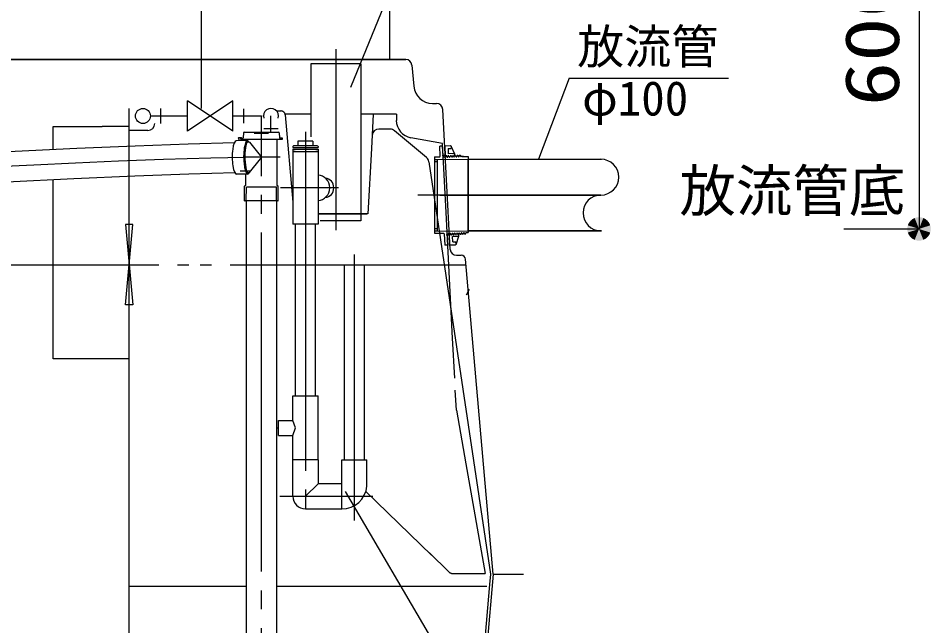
# Model space of a CAD drawing. Units: millimetres, scale not verified. Extents: x -8093 to 8093, y -5792 to 5792.
# Drawn here: x -5419 to -3964, y -2767 to -1799 of the extents above; entities that cross this region are included whole.
import ezdxf
from ezdxf.enums import TextEntityAlignment as Align

# ---------------------------------------------------------------- set-up
doc = ezdxf.new("R2010")
doc.units = ezdxf.units.MM
doc.header["$LTSCALE"] = 30
for name, pattern in [('LONG_CHAIN', [21, 18, -1, 1, -1]), ('LONG_DASHED2', [13, 12, -1]), ('LONG_DOUBLE_CHAIN', [21.8, 18, -1, 0.6, -0.6, 0.6, -1])]:
    doc.linetypes.add(name, pattern=pattern)
for name, color, linetype, lineweight in [('0-1_00クル-フ-0躯体', 3, 'Continuous', 25), ('0-2_00クル-フ-1機器', 2, 'Continuous', 25), ('0-4_00クル-フ-6寸法', 132, 'Continuous', 25)]:
    doc.layers.add(name, color=color, linetype=linetype, lineweight=lineweight)
doc.styles.add('ＭＳ ゴシック', font='')
doc.styles.get('ＭＳ ゴシック').set_extended_font_data('MS Gothic')

msp = doc.modelspace()

# ---------------------------------------------------------------- linework, layer by layer
at = {"layer": '0-1_00クル-フ-0躯体', "color": 4}
for p, q in [((-4889, -1908.27), (-4706.05, -1462.11)), ((-4540.78, -1894.15), (-4589.73, -2023.38)), ((-4540.78, -1894.15), (-4286.85, -1894.15)), ((-4897.83, -2552.54), (-4596.45, -3067.32))]:
    msp.add_line(p, q, dxfattribs=at)
at = {"layer": '0-1_00クル-フ-0躯体', "linetype": 'LONG_CHAIN'}
for p, q in [((-5127.23, -1534.38), (-5127.23, -1942.38)), ((-4912.83, -1847.99), (-4912.83, -2136.1)), ((-5031.48, -3310.26), (-5031.48, -1980.28)), ((-4961.17, -1979.69), (-4961.17, -2006.38)), ((-4961.17, -1979.69), (-4961.17, -2599.06)), ((-5001.48, -2019.78), (-5058.84, -2019.78)), ((-4490.21, -2080.38), (-4782.11, -2080.38)), ((-4747.09, -2080.38), (-4490.21, -2080.38)), ((-4883.16, -2599.06), (-4883.16, -2175.33)), ((-5002.06, -2560.38), (-4853.65, -2560.38))]:
    msp.add_line(p, q, dxfattribs=at)
at = {"layer": '0-1_00クル-フ-0躯体'}
for p, q in [((-4801.49, -1864.38), (-5454.2, -1864.38)), ((-5453.07, -1864.38), (-4801.39, -1864.38)), ((-4952.83, -1871.38), (-4952.83, -1951.38)), ((-4872.83, -1871.38), (-4952.83, -1871.38)), ((-4872.83, -1871.38), (-4872.83, -1951.38)), ((-4791.43, -1873.51), (-4788.5, -1906.99)), ((-5149.45, -1978.37), (-5149.45, -1930.39)), ((-5076.99, -1930.39), (-5149.45, -1978.37)), ((-5076.99, -1978.37), (-5149.45, -1930.39)), ((-5076.99, -1978.37), (-5076.99, -1930.39)), ((-4758.62, -1934.38), (-4752.23, -1934.38)), ((-5242.23, -3376.38), (-5242.23, -1942.38)), ((-5192.25, -1942.39), (-5192.25, -1966.37)), ((-5192.25, -1942.73), (-5192.25, -1966.02)), ((-5059.46, -1965.87), (-5059.46, -1942.89)), ((-4730.56, -2166.9), (-4742.25, -1943.86)), ((-5208.24, -1954.38), (-5149.45, -1954.38)), ((-5113.22, -1954.38), (-5113.22, -1954.38)), ((-5113.22, -1954.38), (-5113.22, -1954.38)), ((-5076.99, -1954.38), (-5031.48, -1954.38)), ((-5031.48, -1980.28), (-5031.48, -1954.38)), ((-5029.38, -1954.38), (-5028.16, -1954.38)), ((-5016.17, -1980.28), (-5016.17, -1954.38)), ((-4952.83, -1951.38), (-4993.6, -1951.38)), ((-4993.34, -1952.77), (-4981.17, -2091.89)), ((-4816.16, -1951.38), (-4872.83, -1951.38)), ((-4872.83, -1951.38), (-4872.83, -2110.38)), ((-4853.2, -1951.38), (-4856.08, -2006.41)), ((-4816.16, -1951.38), (-4816.16, -1961.38)), ((-5363.07, -1971.38), (-5285.27, -1971.38)), ((-5363.07, -2007.95), (-5363.07, -1971.38)), ((-5242.23, -1971.38), (-5285.27, -1971.38)), ((-5212.23, -1977.38), (-5242.23, -1977.38)), ((-5027.66, -1974.49), (-5004.67, -1974.49)), ((-4826.15, -1975.38), (-4844.02, -1975.38)), ((-4768.24, -2020.61), (-4819.08, -1977.95)), ((-5064.98, -1989.78), (-5060.95, -1989.78)), ((-5064.98, -1991.28), (-5064.98, -1989.78)), ((-5064.98, -1991.28), (-4997.98, -1991.28)), ((-5060.03, -1981.23), (-5060.45, -1989.3)), ((-5059.03, -1980.28), (-5003.93, -1980.28)), ((-5053.42, -1991.28), (-5053.42, -1993.94)), ((-5019.98, -1982.36), (-5042.97, -1982.36)), ((-5006.98, -1991.28), (-5006.98, -2064.28)), ((-5002.93, -1981.23), (-5002.5, -1989.3)), ((-4997.98, -1989.78), (-5002, -1989.78)), ((-4997.98, -1991.28), (-4997.98, -1989.78)), ((-4793.02, -1988.95), (-4742.91, -1997.79)), ((-5053.42, -1993.57), (-5071.41, -1993.94)), ((-5068.11, -1993.37), (-5068.1, -1993.87)), ((-5062.61, -1993.26), (-5062.6, -1993.76)), ((-5050.47, -1995.94), (-5053.08, -1995.99)), ((-4981.16, -2003.16), (-4981.16, -2004.88)), ((-4981.16, -2004.88), (-4941.16, -2004.88)), ((-4942.31, -2002.02), (-4980.02, -2002.02)), ((-4973.16, -1994.59), (-4973.16, -2002.02)), ((-4949.17, -1994.59), (-4973.16, -1994.59)), ((-4949.17, -1994.59), (-4949.17, -2002.02)), ((-4941.16, -2003.16), (-4941.16, -2004.88)), ((-4856.08, -2006.41), (-4861.53, -2110.38)), ((-4742.63, -2002.31), (-4747.13, -2002.54)), ((-4741.81, -2018.26), (-4742.63, -2002.31)), ((-4739.11, -2002.63), (-4738.31, -2018.08)), ((-4738.64, -2002.1), (-4730.15, -2001.66)), ((-4733.91, -2006.36), (-4728.92, -2006.11)), ((-4733.91, -2006.36), (-4733.47, -2014.85)), ((-4729.28, -2002.09), (-4723.58, -2014.87)), ((-4729.11, -2002.47), (-4728.92, -2006.11)), ((-4981.17, -2007.38), (-4941.16, -2007.38)), ((-4981.17, -2007.38), (-4981.17, -2010.58)), ((-4981.17, -2010.58), (-4977.67, -2010.58)), ((-4981.17, -2010.88), (-4941.16, -2010.88)), ((-4981.17, -2010.88), (-4981.17, -2126.88)), ((-4977.67, -2010.88), (-4977.67, -2010.58)), ((-4944.66, -2010.58), (-4941.16, -2010.58)), ((-4944.66, -2010.88), (-4944.66, -2010.58)), ((-4941.16, -2007.38), (-4941.16, -2010.58)), ((-4941.16, -2010.88), (-4941.16, -2126.88)), ((-4755.58, -2019.69), (-4755.67, -2141.09)), ((-4755.58, -2019.69), (-4747.24, -2019.7)), ((-4743.43, -2016.88), (-4740.46, -2016.78)), ((-4739.37, -2020.46), (-4741.81, -2018.26)), ((-4735.12, -2017.91), (-4738.31, -2018.08)), ((-4737.24, -2018.32), (-4738.08, -2020.15)), ((-4736.36, -2018.27), (-4735.34, -2020.01)), ((-4733.62, -2018.13), (-4734.45, -2019.96)), ((-4724.49, -2014.39), (-4733.47, -2014.85)), ((-4732.73, -2018.09), (-4731.72, -2019.82)), ((-4730, -2017.95), (-4730.83, -2019.77)), ((-4729.11, -2017.9), (-4728.09, -2019.63)), ((-4726.37, -2017.76), (-4727.21, -2019.59)), ((-4725.49, -2017.71), (-4724.47, -2019.44)), ((-4723.33, -2017.33), (-4724.26, -2017.38)), ((-4722.75, -2017.57), (-4723.58, -2019.4)), ((-4723.44, -2015.33), (-4723.27, -2018.53)), ((-4721.86, -2017.53), (-4720.84, -2019.26)), ((-4719.12, -2017.38), (-4719.96, -2019.21)), ((-4718.24, -2017.34), (-4717.22, -2019.07)), ((-4715.5, -2017.2), (-4716.34, -2019.02)), ((-4714.62, -2017.15), (-4713.6, -2018.88)), ((-4709.52, -2018.94), (-4713.07, -2019.12)), ((-4711.33, -2019.03), (-4709.52, -2018.94)), ((-4709.52, -2018.94), (-4709.51, -2019.14)), ((-4709.51, -2019.14), (-4701.56, -2018.73)), ((-4709.51, -2019.14), (-4707.9, -2019.06)), ((-4701.57, -2018.73), (-4701.66, -2139.86)), ((-4764.43, -2027.41), (-4666.24, -2684.38)), ((-4755.58, -2023.61), (-4751.08, -2023.62)), ((-4755.58, -2026.89), (-4751.08, -2026.89)), ((-4751.08, -2023.62), (-4751.16, -2137.17)), ((-4751.08, -2023.62), (-4701.58, -2023.15)), ((-4702.28, -2023.16), (-4702.36, -2137.7)), ((-4701.58, -2023.38), (-4489.26, -2023.38)), ((-4690.2, -2023.38), (-4489.26, -2023.38)), ((-5053.19, -2046.88), (-5070.96, -2047.24)), ((-5055.98, -2064.28), (-5055.98, -2047.96)), ((-5051.57, -2044.85), (-5053.08, -2044.88)), ((-5363.07, -2341.38), (-5363.07, -2055.96)), ((-5056.98, -2065.28), (-5057.13, -2065.28)), ((-5005.83, -2065.28), (-5005.98, -2065.28)), ((-5058.13, -2089.48), (-5058.13, -2066.28)), ((-5004.83, -2089.48), (-5004.83, -2066.28)), ((-5005.13, -2089.78), (-5057.83, -2089.78)), ((-5055.48, -2089.78), (-5055.48, -3295.51)), ((-5007.48, -2089.78), (-5007.48, -3295.51)), ((-4861.53, -2110.38), (-4941.16, -2110.38)), ((-4941.16, -2110.38), (-4863.43, -2110.38)), ((-5247.91, -2255.38), (-5236.55, -2127.38)), ((-4941.16, -2126.88), (-4981.17, -2126.88)), ((-4977.17, -2400.38), (-4977.17, -2126.88)), ((-4945.16, -2400.38), (-4945.16, -2126.88)), ((-4755.66, -2133.89), (-4751.16, -2133.89)), ((-4755.66, -2137.17), (-4751.16, -2137.17)), ((-4751.16, -2137.17), (-4702.36, -2137.7)), ((-4701.66, -2138.4), (-4702.36, -2137.7)), ((-4489.26, -2137.38), (-4701.66, -2137.38)), ((-4701.66, -2137.38), (-4489.26, -2137.38)), ((-4755.67, -2141.09), (-4740.97, -2141.1)), ((-4740.97, -2141.1), (-4739.92, -2142.05)), ((-4739.92, -2142.05), (-4738.97, -2160.33)), ((-4736.77, -2143.88), (-4733.59, -2143.99)), ((-4733.11, -2141.71), (-4735.3, -2144.15)), ((-4735.3, -2144.3), (-4734.48, -2160.1)), ((-4733.11, -2141.71), (-4730.42, -2141.57)), ((-4728.61, -2143.8), (-4731.81, -2143.97)), ((-4731.01, -2159.42), (-4731.81, -2143.97)), ((-4731.68, -2143.69), (-4730.85, -2141.86)), ((-4728.96, -2143.52), (-4729.96, -2141.82)), ((-4728.07, -2143.48), (-4727.24, -2141.65)), ((-4717.67, -2146.21), (-4726.66, -2146.68)), ((-4726.22, -2155.17), (-4726.66, -2146.68)), ((-4725.33, -2143.33), (-4726.35, -2141.6)), ((-4724.45, -2143.29), (-4723.61, -2141.46)), ((-4721.71, -2143.15), (-4722.73, -2141.42)), ((-4721.17, -2158.94), (-4716.82, -2145.63)), ((-4720.82, -2143.1), (-4719.99, -2141.27)), ((-4718.09, -2142.96), (-4719.1, -2141.23)), ((-4716.83, -2143.16), (-4717.76, -2143.21)), ((-4717.2, -2142.91), (-4716.37, -2141.09)), ((-4716.73, -2145.16), (-4716.89, -2141.97)), ((-4714.46, -2142.77), (-4715.48, -2141.04)), ((-4713.58, -2142.73), (-4712.74, -2140.9)), ((-4710.84, -2142.59), (-4711.86, -2140.85)), ((-4709.95, -2142.54), (-4709.12, -2140.71)), ((-4707.22, -2142.4), (-4708.23, -2140.67)), ((-4706.33, -2142.35), (-4705.5, -2140.53)), ((-4705.07, -2140.23), (-4703.25, -2140.14)), ((-4703.26, -2139.94), (-4701.66, -2139.86)), ((-4703.25, -2140.14), (-4703.26, -2139.94)), ((-4734.48, -2160.1), (-4738.97, -2160.33)), ((-4730.49, -2159.89), (-4722, -2159.45)), ((-4726.22, -2155.17), (-4721.23, -2154.91)), ((-4721.04, -2158.55), (-4721.23, -2154.91)), ((-4720.57, -2176.38), (-4713.09, -2176.38)), ((-4899.16, -2191.38), (-4867.16, -2191.38)), ((-4899.16, -2502.38), (-4899.16, -2191.38)), ((-4867.16, -2502.38), (-4867.16, -2191.38)), ((-4662.23, -2684.38), (-4706.12, -2182.77)), ((-4704.64, -2239.41), (-4699.66, -2230.49)), ((-5236.55, -2255.38), (-5247.91, -2255.38)), ((-5242.23, -2341.38), (-5363.07, -2341.38)), ((-4981.17, -2400.38), (-4941.16, -2400.38)), ((-4981.17, -2439.38), (-4981.17, -2400.38)), ((-4941.16, -2502.38), (-4941.16, -2400.38)), ((-5004.17, -2439.38), (-4981.17, -2439.38)), ((-5004.17, -2463.38), (-5004.17, -2439.38)), ((-5007.48, -2451.38), (-5004.17, -2451.38)), ((-5004.17, -2463.38), (-4981.17, -2463.38)), ((-4941.16, -2502.38), (-4981.17, -2502.38)), ((-4941.16, -2502.38), (-4981.17, -2502.38)), ((-4981.17, -2560.38), (-4981.17, -2502.38)), ((-4941.16, -2502.38), (-4941.16, -2540.38)), ((-4903.16, -2502.38), (-4863.16, -2502.38)), ((-4903.16, -2580.38), (-4903.16, -2502.38)), ((-4863.16, -2544.38), (-4863.16, -2502.38)), ((-4961.17, -2560.38), (-4941.16, -2540.38)), ((-4961.17, -2580.38), (-4903.16, -2580.38)), ((-4662.23, -2684.38), (-4709.76, -3227.63)), ((-4666.24, -2684.38), (-4667.67, -2700.68)), ((-4662.23, -2684.38), (-4613.69, -2684.38)), ((-5242.23, -2703.59), (-5055.48, -2703.59)), ((-5007.48, -2703.59), (-4671.94, -2703.59)), ((-4667.67, -2700.68), (-4714.63, -3237.44))]:
    msp.add_line(p, q, dxfattribs=at)
at = {"layer": '0-1_00クル-フ-0躯体', "linetype": 'LONG_DASHED2'}
for p, q in [((-5007.23, -1946.38), (-5000.31, -1946.38)), ((-4952.83, -1951.38), (-4952.83, -1987.76)), ((-5055.98, -1991.28), (-5055.98, -1992.64)), ((-4737.11, -2108.38), (-4742.89, -1998.14)), ((-5049.41, -2042.21), (-5065.03, -2042.58)), ((-5055.62, -2088.79), (-5055.38, -2067.78)), ((-4908.62, -2068.88), (-5001.17, -2068.88)), ((-4726.63, -2308.38), (-4737.11, -2108.38)), ((-4872.83, -2121.38), (-4937.51, -2121.38)), ((-4872.83, -2110.38), (-4872.83, -2121.38)), ((-4723.28, -2372.38), (-4726.63, -2308.38)), ((-4720.63, -2422.92), (-4722.3, -2391.06)), ((-4720.63, -2422.92), (-4705.56, -2508.38)), ((-4705.56, -2508.38), (-4674.7, -2683.38)), ((-4760.2, -2654.02), (-4864.91, -2552.58)), ((-4763.68, -2650.65), (-4732.8, -2680.56)), ((-4725.85, -2683.38), (-4674.7, -2683.38))]:
    msp.add_line(p, q, dxfattribs=at)
at = {"layer": '0-1_00クル-フ-0躯体', "linetype": 'LONG_DOUBLE_CHAIN'}
msp.add_line((-6389.1, -2191.38), (-4705.36, -2191.38), dxfattribs=at)
at = {"layer": '0-1_00クル-フ-0躯体'}
for points in [[(-5255.07, -1971.38), (-5257.07, -1971.38), (-5258.97, -1971.38)], [(-5067.2, -1988.85), (-5068.18, -1989.87), (-5068.16, -1990.87)], [(-5067.2, -1988.85), (-5063.7, -1988.78), (-5062.68, -1989.76)], [(-5817.68, -2029.08), (-5724.38, -2024.95), (-5625.84, -2020.29), (-5524.73, -2015.37), (-5423.73, -2010.47), (-5325.52, -2005.88), (-5232.78, -2001.86), (-5148.18, -1998.69), (-5074.39, -1996.65)], [(-5050.47, -1995.94), (-5031.48, -2019.78), (-5053.19, -2046.88)], [(-4747.24, -2019.7), (-4746.3, -2018.65), (-4747.13, -2002.54)], [(-5941.23, -2082.31), (-5806.45, -2076.44), (-5676.72, -2070.46), (-5553.27, -2064.61), (-5437.34, -2059.08), (-5330.18, -2054.11), (-5233.04, -2049.9), (-5147.16, -2046.68), (-5073.79, -2044.65)], [(-5236.55, -2127.38), (-5247.91, -2127.38), (-5236.55, -2255.38)], [(-4981.17, -2502.38), (-4981.17, -2463.38), (-4977.17, -2451.38), (-4981.17, -2439.38)], [(-4903.16, -2580.38), (-4903.16, -2540.38), (-4941.16, -2540.38)]]:
    msp.add_lwpolyline(points, dxfattribs=at)
at = {"layer": '0-1_00クル-フ-0躯体', "linetype": 'LONG_CHAIN'}
msp.add_lwpolyline([(-5031.48, -2019.78), (-5111.9, -2021.69), (-5187.57, -2023.99), (-5259.3, -2026.6), (-5327.91, -2029.47), (-5394.21, -2032.53), (-5459.02, -2035.71), (-5523.15, -2038.94), (-5587.43, -2042.16), (-5652.62, -2045.31), (-5719.36, -2048.43), (-5788.24, -2051.55), (-5859.86, -2054.71), (-5934.8, -2057.95), (-6013.67, -2061.31), (-6097.05, -2064.84), (-6185.54, -2068.56)], dxfattribs=at)
at = {"layer": '0-1_00クル-フ-0躯体', "linetype": 'LONG_DASHED2'}
msp.add_lwpolyline([(-5007.34, -2088.79), (-5007.58, -2067.78), (-5055.38, -2067.78)], dxfattribs=at)
at = {"layer": '0-1_00クル-フ-0躯体'}
msp.add_circle((-5220.23, -1954.38), 11.99, dxfattribs=at)
for centre, radius, start, end in [((-4801.39, -1874.38), 10, 5, 90), ((-4758.62, -1904.38), 30, 185, 270), ((-4752.23, -1944.38), 10, 3, 90), ((-5016.17, -1954.38), 11.99, 343.40184, 196.59816), ((-4788.16, -1961.38), 28.19, 180, 260), ((-5212.23, -1966.38), 11, 270, 0), ((-4844.02, -1986.38), 11, 90, 174.784), ((-4826.15, -1986.38), 11, 50, 90), ((-5068.13, -1992.12), 1.25, 271.17, 91.17), ((-5062.63, -1992.01), 1.25, 162.85414, 271.17), ((-5060.95, -1989.28), 0.5, 270, 357), ((-5059.03, -1981.28), 1, 90, 177), ((-5003.93, -1981.28), 1, 3, 90), ((-5002, -1989.28), 0.5, 183, 270), ((-4844.02, -1986.38), 11, 174.784, 177), ((-5056.98, -1992.64), 1, 271.17, 0), ((-4980.02, -2003.16), 1.14, 90, 180), ((-4942.31, -2003.16), 1.14, 0, 90), ((-4738.61, -2002.6), 0.5, 92.9578, 182.9578), ((-4730.11, -2002.69), 1.02, 12.39462, 92.41135), ((-4775.31, -2029.04), 11, 8.5, 50), ((-4740.53, -2014.78), 2, 272, 3), ((-4738.53, -2019.94), 0.5, 210.4578, 335.4578), ((-4736.79, -2018.53), 0.5, 30.4578, 155.4578), ((-4734.91, -2019.75), 0.5, 210.4578, 335.4578), ((-4733.17, -2018.34), 0.5, 30.4578, 155.4578), ((-4731.29, -2019.57), 0.5, 210.4578, 335.4578), ((-4729.54, -2018.15), 0.5, 30.4578, 155.4578), ((-4727.66, -2019.38), 0.5, 210.4578, 335.4578), ((-4725.92, -2017.97), 0.5, 30.4578, 155.4578), ((-4724.43, -2015.39), 1, 2.9578, 92.9578), ((-4724.04, -2019.19), 0.5, 210.4578, 335.4578), ((-4722.29, -2017.78), 0.5, 30.4578, 155.4578), ((-4720.41, -2019), 0.5, 210.4578, 335.4578), ((-4718.67, -2017.59), 0.5, 30.4578, 155.4578), ((-4716.79, -2018.82), 0.5, 210.4578, 335.4578), ((-4715.05, -2017.4), 0.5, 30.4578, 155.4578), ((-4713.17, -2018.63), 0.5, 210.4578, 280.62797), ((-4490.2, -2051.88), 28.5, 270, 90), ((-4490.2, -2051.88), 28.5, 270, 90), ((-5056.98, -2047.96), 1, 0, 91.17), ((-5057.13, -2066.28), 1, 90, 180), ((-5056.98, -2064.28), 1, 270, 0), ((-5005.98, -2064.28), 1, 180, 270), ((-5005.83, -2066.28), 1, 0, 90), ((-5057.83, -2089.48), 0.3, 180, 270), ((-5005.13, -2089.48), 0.3, 270, 0), ((-4490.2, -2108.88), 28.5, 90, 270), ((-4490.2, -2108.88), 28.5, 90, 270), ((-4733.66, -2145.99), 2, 3, 88), ((-4732.13, -2143.48), 0.5, 272.9578, 335.4578), ((-4730.39, -2142.07), 0.5, 30.4578, 155.4578), ((-4728.53, -2143.27), 0.5, 210.4578, 335.4578), ((-4726.78, -2141.86), 0.5, 30.4578, 155.4578), ((-4724.9, -2143.08), 0.5, 210.4578, 335.4578), ((-4723.16, -2141.67), 0.5, 30.4578, 155.4578), ((-4721.28, -2142.89), 0.5, 210.4578, 335.4578), ((-4719.54, -2141.48), 0.5, 30.4578, 155.4578), ((-4717.66, -2142.71), 0.5, 210.4578, 335.4578), ((-4717.73, -2145.21), 1, 272.9578, 2.9578), ((-4715.91, -2141.3), 0.5, 30.4578, 155.4578), ((-4714.03, -2142.52), 0.5, 210.4578, 335.4578), ((-4712.29, -2141.11), 0.5, 30.4578, 155.4578), ((-4710.41, -2142.33), 0.5, 210.4578, 335.4578), ((-4708.66, -2140.92), 0.5, 30.4578, 155.4578), ((-4706.78, -2142.14), 0.5, 210.4578, 335.4578), ((-4705.04, -2140.73), 0.5, 92.9578, 155.4578), ((-4730.51, -2159.39), 0.5, 182.9578, 272.9578), ((-4720.57, -2166.38), 10, 183, 270), ((-4722.06, -2158.43), 1.02, 273.50425, 353.52098), ((-4713.09, -2183.38), 7, 5, 90), ((-4903.16, -2540.16), 40.22, 270, 353.97442), ((-4961.17, -2560.38), 20, 180, 270)]:
    msp.add_arc(centre, radius, start, end, dxfattribs=at)
at = {"layer": '0-1_00クル-フ-0躯体', "linetype": 'LONG_DASHED2'}
for centre, radius, start, end in [((-5000.31, -1953.38), 7, 8.213, 90), ((-5000.31, -1953.38), 7, 5, 8.213), ((-5056.62, -2088.78), 1, 270, 359.349), ((-5006.34, -2088.78), 1, 180.651, 270), ((-4725.85, -2673.38), 10, 225.907, 270)]:
    msp.add_arc(centre, radius, start, end, dxfattribs=at)
at = {"layer": '0-1_00クル-フ-0躯体'}
for centre, major_axis, ratio, start_param, end_param in [((-5053.06, -2020.44), (-0.35, 26.5), 0.25, 5.9496904, 9.3528245), ((-5071.28, -2020.64), (-0.35, 26.5), 0.25, 6.2831853, 9.424778), ((-5053.06, -2020.44), (-0.32, 24.5), 0.188776, 6.2177626, 9.3296118), ((-4941.33, -2068.88), (0, 19.99), 0.94, 3.150273, 6.2745049), ((-4931.07, -2068.88), (0, 15.66), 0.96, 3.2425602, 6.1822177)]:
    msp.add_ellipse(centre, major_axis=major_axis, ratio=ratio, start_param=start_param, end_param=end_param, dxfattribs=at)
at = {"layer": '0-2_00クル-フ-1機器'}
msp.add_line((-4827.13, -1534.38), (-4827.13, -1864.38), dxfattribs=at)
at = {"layer": '0-4_00クル-フ-6寸法', "color": 4}
for p in [(-3983.2, -1534.38), (-4103.2, -2134.38)]:
    msp.add_line(p, (-3983.2, -2134.38), dxfattribs=at)
at = {"layer": '0-4_00クル-フ-6寸法'}
for points in [[(-3983.2, -2134.38), (-3999.03, -2124.33), (-3997.65, -2122.43)], [(-3983.2, -2134.38), (-3997.65, -2122.43), (-3996.03, -2120.71)], [(-3983.2, -2134.38), (-3996.03, -2120.71), (-3994.22, -2119.21)], [(-3983.2, -2134.38), (-3994.22, -2119.21), (-3992.23, -2117.95)], [(-3983.2, -2134.38), (-3992.23, -2117.95), (-3990.1, -2116.95)], [(-3983.2, -2134.38), (-3990.1, -2116.95), (-3987.86, -2116.22)], [(-3983.2, -2134.38), (-3987.86, -2116.22), (-3985.55, -2115.78)], [(-3983.2, -2134.38), (-3985.55, -2115.78), (-3983.2, -2115.63)], [(-3983.2, -2134.38), (-3983.2, -2115.63), (-3980.85, -2115.78)], [(-3983.2, -2134.38), (-3980.85, -2115.78), (-3978.54, -2116.22)], [(-3983.2, -2134.38), (-3978.54, -2116.22), (-3976.3, -2116.95)], [(-3983.2, -2134.38), (-3976.3, -2116.95), (-3974.17, -2117.95)], [(-3983.2, -2134.38), (-3974.17, -2117.95), (-3972.18, -2119.21)], [(-3983.2, -2134.38), (-3972.18, -2119.21), (-3970.36, -2120.71)], [(-3983.2, -2134.38), (-3970.36, -2120.71), (-3968.75, -2122.43)], [(-3983.2, -2134.38), (-3968.75, -2122.43), (-3967.37, -2124.33)], [(-3983.2, -2134.38), (-4001.91, -2133.2), (-4001.62, -2130.87)], [(-3983.2, -2134.38), (-4001.91, -2135.56), (-4001.91, -2133.2)], [(-3983.2, -2134.38), (-4001.62, -2137.89), (-4001.91, -2135.56)], [(-3983.2, -2134.38), (-4001.62, -2130.87), (-4001.03, -2128.58)], [(-3983.2, -2134.38), (-4001.03, -2140.17), (-4001.62, -2137.89)], [(-3983.2, -2134.38), (-4001.03, -2128.58), (-4000.16, -2126.4)], [(-3983.2, -2134.38), (-4000.16, -2142.36), (-4001.03, -2140.17)], [(-3983.2, -2134.38), (-4000.16, -2126.4), (-3999.03, -2124.33)], [(-3983.2, -2134.38), (-3999.03, -2144.43), (-4000.16, -2142.36)], [(-3983.2, -2134.38), (-3997.65, -2146.33), (-3999.03, -2144.43)], [(-3983.2, -2134.38), (-3996.03, -2148.05), (-3997.65, -2146.33)], [(-3983.2, -2134.38), (-3994.22, -2149.55), (-3996.03, -2148.05)], [(-3983.2, -2134.38), (-3992.23, -2150.81), (-3994.22, -2149.55)], [(-3983.2, -2134.38), (-3990.1, -2151.81), (-3992.23, -2150.81)], [(-3983.2, -2134.38), (-3987.86, -2152.54), (-3990.1, -2151.81)], [(-3983.2, -2134.38), (-3985.55, -2152.98), (-3987.86, -2152.54)], [(-3983.2, -2134.38), (-3983.2, -2153.13), (-3985.55, -2152.98)], [(-3983.2, -2134.38), (-3967.37, -2124.33), (-3966.23, -2126.4)], [(-3983.2, -2134.38), (-3966.23, -2126.4), (-3965.37, -2128.58)], [(-3983.2, -2134.38), (-3965.37, -2128.58), (-3964.78, -2130.87)], [(-3983.2, -2134.38), (-3964.78, -2130.87), (-3964.49, -2133.2)], [(-3983.2, -2134.38), (-3964.49, -2133.2), (-3964.49, -2135.56)], [(-3983.2, -2134.38), (-3980.85, -2152.98), (-3983.2, -2153.13)], [(-3983.2, -2134.38), (-3978.54, -2152.54), (-3980.85, -2152.98)], [(-3983.2, -2134.38), (-3976.3, -2151.81), (-3978.54, -2152.54)], [(-3983.2, -2134.38), (-3974.17, -2150.81), (-3976.3, -2151.81)], [(-3983.2, -2134.38), (-3972.18, -2149.55), (-3974.17, -2150.81)], [(-3983.2, -2134.38), (-3970.36, -2148.05), (-3972.18, -2149.55)], [(-3983.2, -2134.38), (-3968.75, -2146.33), (-3970.36, -2148.05)], [(-3983.2, -2134.38), (-3967.37, -2144.43), (-3968.75, -2146.33)], [(-3983.2, -2134.38), (-3966.23, -2142.36), (-3967.37, -2144.43)], [(-3983.2, -2134.38), (-3965.37, -2140.17), (-3966.23, -2142.36)], [(-3983.2, -2134.38), (-3964.78, -2137.89), (-3965.37, -2140.17)], [(-3983.2, -2134.38), (-3964.49, -2135.56), (-3964.78, -2137.89)]]:
    msp.add_solid(points, dxfattribs=at)

# ---------------------------------------------------------------- texts
at = {"layer": '0-1_00クル-フ-0躯体', "color": 4, "style": 'ＭＳ ゴシック'}
for s, height, p in [('放流管', 54.99, (-4528.02, -1887.73)), ('φ100', 54.99, (-4520.21, -1970.21)), ('放流管底', 65.98, (-4365.04, -2126.22))]:
    msp.add_text(s, height=height, dxfattribs=at).set_placement(p, align=Align.BOTTOM_LEFT)
at = {"layer": '0-4_00クル-フ-6寸法', "color": 3, "style": 'ＭＳ ゴシック', "width": 1.2}
msp.add_text('600', height=86.66, rotation=90, dxfattribs=at).set_placement((-3989.05, -1938.95), align=Align.BOTTOM_LEFT)

doc.saveas('drawing.dxf')
